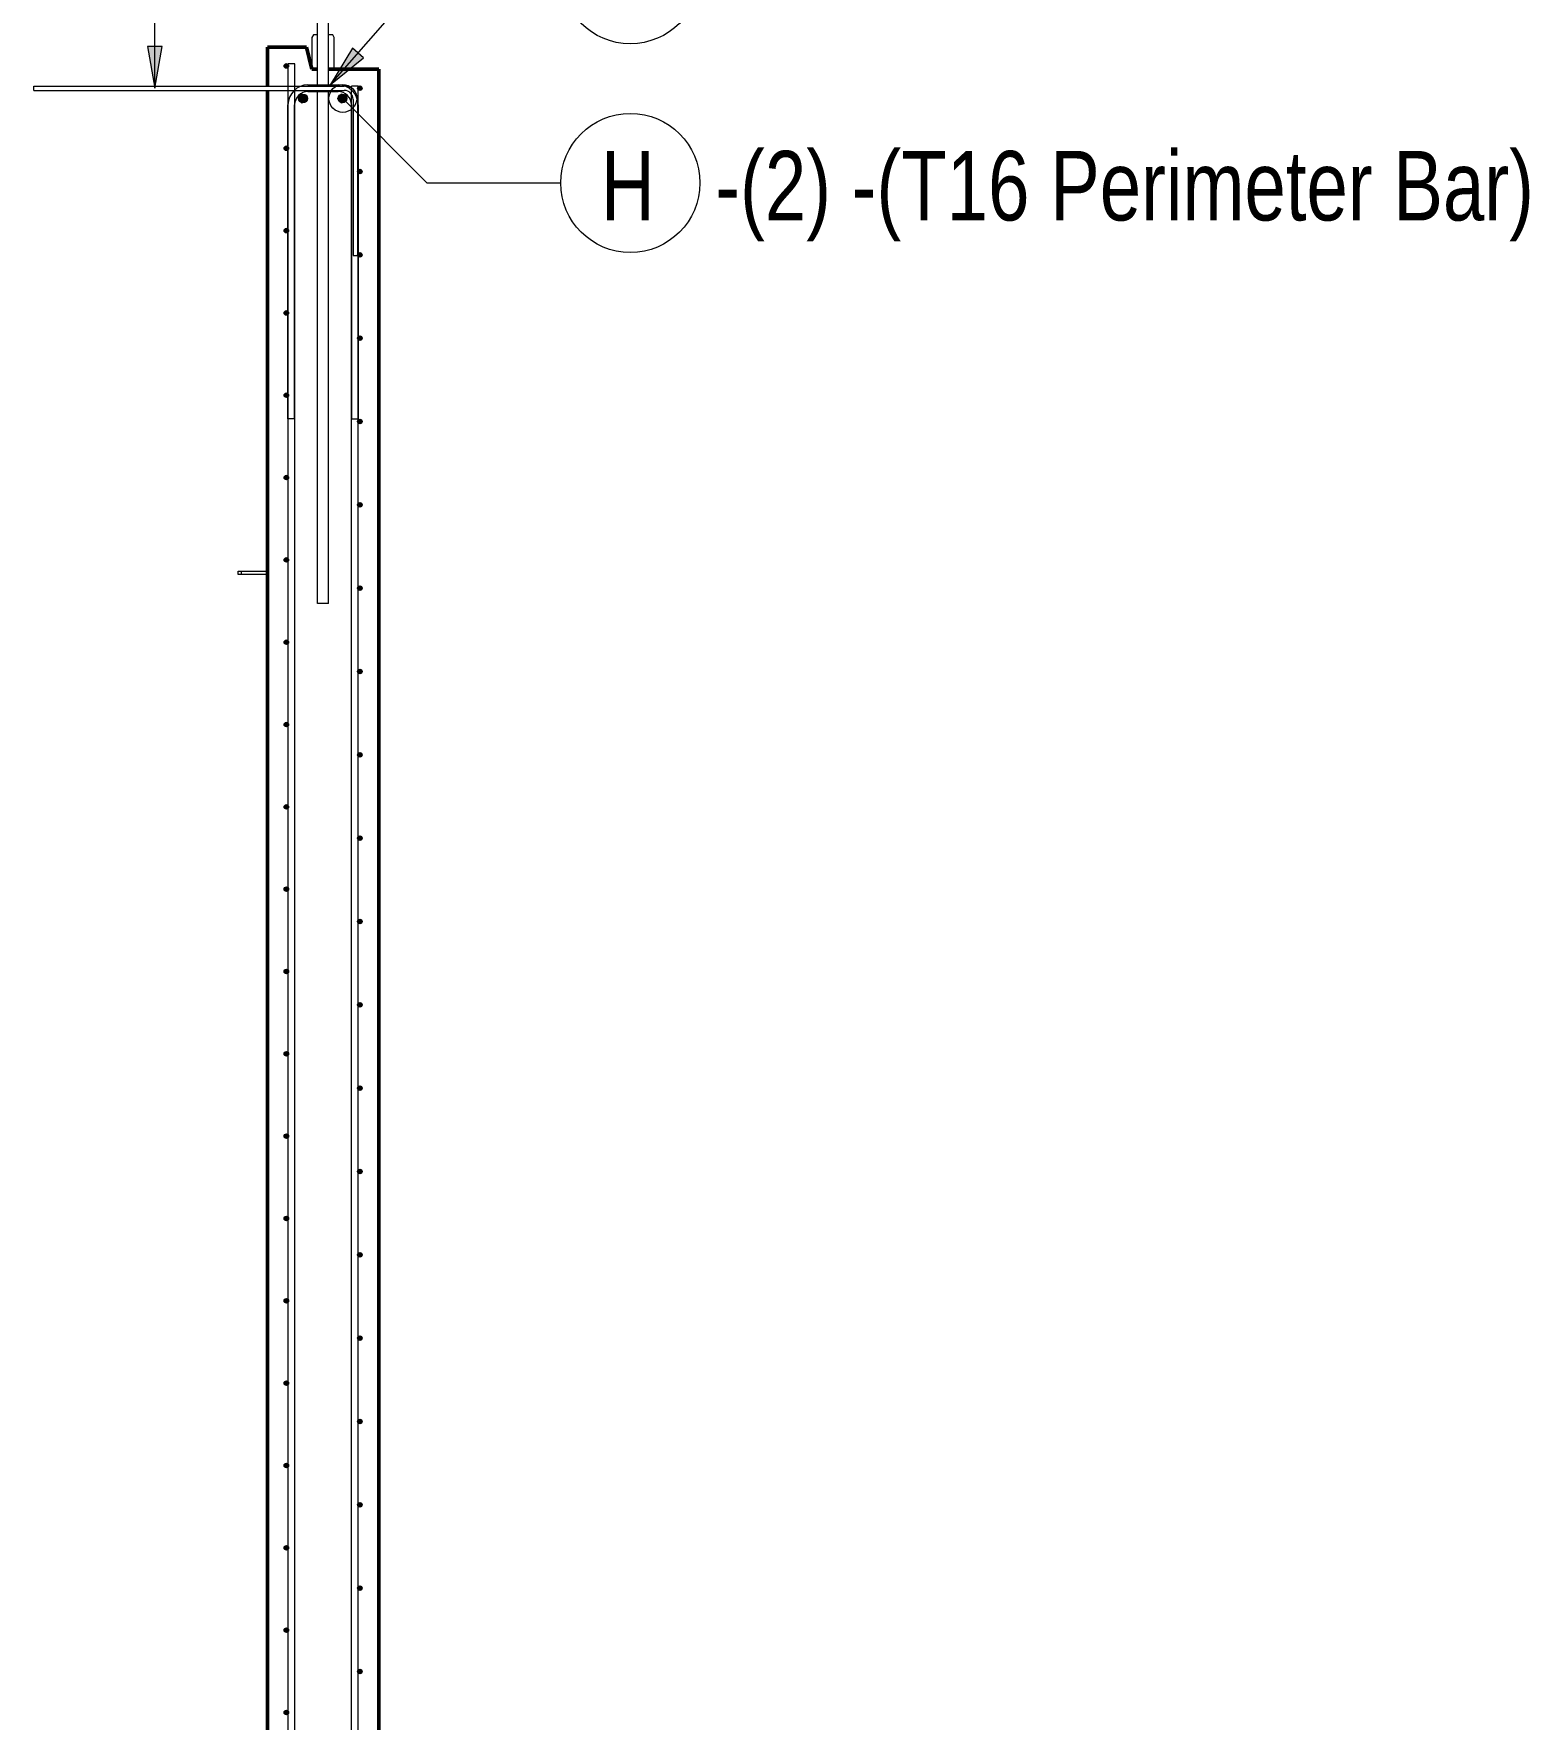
# Model space of a CAD drawing. Header units: millimetres. Extents: x -22025 to -1429, y -2879 to 29261.
# Drawn here: x -14018 to -11331, y 4694 to 7724 of the extents above; entities that cross this region are included whole.
import ezdxf

# ---------------------------------------------------------------- set-up
doc = ezdxf.new("R2010")
doc.units = ezdxf.units.MM
for name, color, linetype, lineweight in [('A-GENM', 13, 'Continuous', 18), ('A-WALL', 113, 'Continuous', 25), ('S-RBAR', 171, 'Continuous', 18), ('S-RBAR-IDEN', 171, 'Continuous', 9)]:
    doc.layers.add(name, color=color, linetype=linetype, lineweight=lineweight)
doc.styles.add('Nirmala UI Semilight', font='NirmalaS.ttf', dxfattribs={"width": 0.8, "height": 125})

# ---------------------------------------------------------------- blocks, each defined once
blk = doc.blocks.new('RR spread anchor face based - RR-SA-5_0-240-2134540-Elevation Right Copy 1')
at = {"layer": 'A-GENM'}
for p, q in [((2593.7, 7722.1), (2591.2, 7717.1)), ((2591.2, 7717.1), (2591.2, 7660.2)), ((2601.2, 7722.1), (2593.7, 7722.1)), ((2628.7, 7722.1), (2621.2, 7722.1)), ((2631.2, 7717.1), (2628.7, 7722.1)), ((2631.2, 7660), (2631.2, 7717.1))]:
    blk.add_line(p, q, dxfattribs=at)
blk = doc.blocks.new('RR spread anchor face based - RR-SA-1_4-160-2134593-Elevation Right Copy 1')
at = {"layer": 'A-GENM'}
for p, q in [((2458.8, -447), (2463.8, -447)), ((2458.8, -453), (2458.8, -447)), ((2463.8, -453), (2458.8, -453)), ((2463.8, -447), (2511.2, -447)), ((2463.8, -447), (2463.8, -453)), ((2511.2, -453), (2463.8, -453))]:
    blk.add_line(p, q, dxfattribs=at)
blk = doc.blocks.new('M_Rebar Tag_rfa Dimension - ARROW-793927-Elevation Right Copy 1')
at = {"layer": 'S-RBAR-IDEN'}
blk.add_circle((3132.6, -1663.2), 125, dxfattribs=at)
blk = doc.blocks.new('M_Rebar Tag_rfa MARK - DOT 1 MM-794228-Elevation Right Copy 1')
at = {"layer": 'S-RBAR-IDEN'}
blk.add_circle((3163.4, 7455.7), 125, dxfattribs=at)

msp = doc.modelspace()

# ---------------------------------------------------------------- hatches: boundary and pattern name
at = {"layer": 'S-RBAR'}
for points in [[(-13564.3, 7662), (-13560.3, 7666), (-13564.3, 7670), (-13568.3, 7666)], [(-13536.8, 7600), (-13527.9, 7602.9), (-13527.9, 7612.3), (-13536.8, 7615.2), (-13542.4, 7607.6), (-13539.5, 7603.7)], [(-13466, 7600), (-13457.1, 7602.9), (-13457.1, 7612.3), (-13466, 7615.2), (-13471.5, 7607.6)], [(-13432.3, 7622), (-13428.3, 7626), (-13432.3, 7630), (-13436.3, 7626)], [(-13564.3, 7514), (-13560.3, 7518), (-13564.3, 7522), (-13568.3, 7518)], [(-13432.3, 7472.2), (-13428.3, 7476.2), (-13432.3, 7480.2), (-13436.3, 7476.2)], [(-13564.3, 7366), (-13560.3, 7370), (-13564.3, 7374), (-13568.3, 7370)], [(-13432.3, 7322.4), (-13428.3, 7326.4), (-13432.3, 7330.4), (-13436.3, 7326.4)], [(-13564.3, 7218), (-13560.3, 7222), (-13564.3, 7226), (-13568.3, 7222)], [(-13432.3, 7172.7), (-13428.3, 7176.7), (-13432.3, 7180.7), (-13436.3, 7176.7)], [(-13564.3, 7070.1), (-13560.3, 7074.1), (-13564.3, 7078.1), (-13568.3, 7074.1)], [(-13432.3, 7022.9), (-13428.3, 7026.9), (-13432.3, 7030.9), (-13436.3, 7026.9)], [(-13564.3, 6922.1), (-13560.3, 6926.1), (-13564.3, 6930.1), (-13568.3, 6926.1)], [(-13432.3, 6873.1), (-13428.3, 6877.1), (-13432.3, 6881.1), (-13436.3, 6877.1)], [(-13564.3, 6774.1), (-13560.3, 6778.1), (-13564.3, 6782.1), (-13568.3, 6778.1)], [(-13432.3, 6723.3), (-13428.3, 6727.3), (-13432.3, 6731.3), (-13436.3, 6727.3)], [(-13564.3, 6626.1), (-13560.3, 6630.1), (-13564.3, 6634.1), (-13568.3, 6630.1)], [(-13432.3, 6573.5), (-13428.3, 6577.5), (-13432.3, 6581.5), (-13436.3, 6577.5)], [(-13564.3, 6478.1), (-13560.3, 6482.1), (-13564.3, 6486.1), (-13568.3, 6482.1)], [(-13432.3, 6423.7), (-13428.3, 6427.7), (-13432.3, 6431.7), (-13436.3, 6427.7)], [(-13564.3, 6330.1), (-13560.3, 6334.1), (-13564.3, 6338.1), (-13568.3, 6334.1)], [(-13432.3, 6274), (-13428.3, 6278), (-13432.3, 6282), (-13436.3, 6278)], [(-13564.3, 6182.2), (-13560.3, 6186.2), (-13564.3, 6190.2), (-13568.3, 6186.2)], [(-13432.3, 6124.2), (-13428.3, 6128.2), (-13432.3, 6132.2), (-13436.3, 6128.2)], [(-13564.3, 6034.2), (-13560.3, 6038.2), (-13564.3, 6042.2), (-13568.3, 6038.2)], [(-13432.3, 5974.4), (-13428.3, 5978.4), (-13432.3, 5982.4), (-13436.3, 5978.4)], [(-13564.3, 5886.2), (-13560.3, 5890.2), (-13564.3, 5894.2), (-13568.3, 5890.2)], [(-13432.3, 5824.6), (-13428.3, 5828.6), (-13432.3, 5832.6), (-13436.3, 5828.6)], [(-13564.3, 5738.2), (-13560.3, 5742.2), (-13564.3, 5746.2), (-13568.3, 5742.2)], [(-13432.3, 5674.8), (-13428.3, 5678.8), (-13432.3, 5682.8), (-13436.3, 5678.8)], [(-13564.3, 5590.2), (-13560.3, 5594.2), (-13564.3, 5598.2), (-13568.3, 5594.2)], [(-13432.3, 5525), (-13428.3, 5529), (-13432.3, 5533), (-13436.3, 5529)], [(-13564.3, 5442.2), (-13560.3, 5446.2), (-13564.3, 5450.2), (-13568.3, 5446.2)], [(-13432.3, 5375.3), (-13428.3, 5379.3), (-13432.3, 5383.3), (-13436.3, 5379.3)], [(-13564.3, 5294.3), (-13560.3, 5298.3), (-13564.3, 5302.3), (-13568.3, 5298.3)], [(-13432.3, 5225.5), (-13428.3, 5229.5), (-13432.3, 5233.5), (-13436.3, 5229.5)], [(-13564.3, 5146.3), (-13560.3, 5150.3), (-13564.3, 5154.3), (-13568.3, 5150.3)], [(-13432.3, 5075.7), (-13428.3, 5079.7), (-13432.3, 5083.7), (-13436.3, 5079.7)], [(-13564.3, 4998.3), (-13560.3, 5002.3), (-13564.3, 5006.3), (-13568.3, 5002.3)], [(-13432.3, 4925.9), (-13428.3, 4929.9), (-13432.3, 4933.9), (-13436.3, 4929.9)], [(-13564.3, 4850.3), (-13560.3, 4854.3), (-13564.3, 4858.3), (-13568.3, 4854.3)], [(-13432.3, 4776.1), (-13428.3, 4780.1), (-13432.3, 4784.1), (-13436.3, 4780.1)], [(-13564.3, 4702.3), (-13560.3, 4706.3), (-13564.3, 4710.3), (-13568.3, 4706.3)]]:
    msp.add_hatch(color=256, dxfattribs=at).paths.add_polyline_path(points)
h = msp.add_hatch(color=256, dxfattribs=at)
edge = h.paths.add_edge_path()
edge.add_arc((-13564.3, 7666), 4, 0, 360)
h = msp.add_hatch(color=256, dxfattribs=at)
edge = h.paths.add_edge_path()
edge.add_arc((-13534.4, 7607.6), 8, 0, 360)
h = msp.add_hatch(color=256, dxfattribs=at)
edge = h.paths.add_edge_path()
edge.add_arc((-13463.5, 7607.6), 8, 0, 360)
h = msp.add_hatch(color=256, dxfattribs=at)
edge = h.paths.add_edge_path()
edge.add_arc((-13432.3, 7626), 4, 0, 360)
h = msp.add_hatch(color=256, dxfattribs=at)
edge = h.paths.add_edge_path()
edge.add_arc((-13564.3, 7518), 4, 0, 360)
h = msp.add_hatch(color=256, dxfattribs=at)
edge = h.paths.add_edge_path()
edge.add_arc((-13432.3, 7476.2), 4, 0, 360)
h = msp.add_hatch(color=256, dxfattribs=at)
edge = h.paths.add_edge_path()
edge.add_arc((-13564.3, 7370), 4, 0, 360)
h = msp.add_hatch(color=256, dxfattribs=at)
edge = h.paths.add_edge_path()
edge.add_arc((-13432.3, 7326.4), 4, 0, 360)
h = msp.add_hatch(color=256, dxfattribs=at)
edge = h.paths.add_edge_path()
edge.add_arc((-13564.3, 7222), 4, 0, 360)
h = msp.add_hatch(color=256, dxfattribs=at)
edge = h.paths.add_edge_path()
edge.add_arc((-13432.3, 7176.7), 4, 0, 360)
h = msp.add_hatch(color=256, dxfattribs=at)
edge = h.paths.add_edge_path()
edge.add_arc((-13564.3, 7074.1), 4, 0, 360)
h = msp.add_hatch(color=256, dxfattribs=at)
edge = h.paths.add_edge_path()
edge.add_arc((-13432.3, 7026.9), 4, 0, 360)
h = msp.add_hatch(color=256, dxfattribs=at)
edge = h.paths.add_edge_path()
edge.add_arc((-13564.3, 6926.1), 4, 0, 360)
h = msp.add_hatch(color=256, dxfattribs=at)
edge = h.paths.add_edge_path()
edge.add_arc((-13432.3, 6877.1), 4, 0, 360)
h = msp.add_hatch(color=256, dxfattribs=at)
edge = h.paths.add_edge_path()
edge.add_arc((-13564.3, 6778.1), 4, 0, 360)
h = msp.add_hatch(color=256, dxfattribs=at)
edge = h.paths.add_edge_path()
edge.add_arc((-13432.3, 6727.3), 4, 0, 360)
h = msp.add_hatch(color=256, dxfattribs=at)
edge = h.paths.add_edge_path()
edge.add_arc((-13564.3, 6630.1), 4, 0, 360)
h = msp.add_hatch(color=256, dxfattribs=at)
edge = h.paths.add_edge_path()
edge.add_arc((-13432.3, 6577.5), 4, 0, 360)
h = msp.add_hatch(color=256, dxfattribs=at)
edge = h.paths.add_edge_path()
edge.add_arc((-13564.3, 6482.1), 4, 0, 360)
h = msp.add_hatch(color=256, dxfattribs=at)
edge = h.paths.add_edge_path()
edge.add_arc((-13432.3, 6427.7), 4, 0, 360)
h = msp.add_hatch(color=256, dxfattribs=at)
edge = h.paths.add_edge_path()
edge.add_arc((-13564.3, 6334.1), 4, 0, 360)
h = msp.add_hatch(color=256, dxfattribs=at)
edge = h.paths.add_edge_path()
edge.add_arc((-13432.3, 6278), 4, 0, 360)
h = msp.add_hatch(color=256, dxfattribs=at)
edge = h.paths.add_edge_path()
edge.add_arc((-13564.3, 6186.2), 4, 0, 360)
h = msp.add_hatch(color=256, dxfattribs=at)
edge = h.paths.add_edge_path()
edge.add_arc((-13432.3, 6128.2), 4, 0, 360)
h = msp.add_hatch(color=256, dxfattribs=at)
edge = h.paths.add_edge_path()
edge.add_arc((-13564.3, 6038.2), 4, 0, 360)
h = msp.add_hatch(color=256, dxfattribs=at)
edge = h.paths.add_edge_path()
edge.add_arc((-13432.3, 5978.4), 4, 0, 360)
h = msp.add_hatch(color=256, dxfattribs=at)
edge = h.paths.add_edge_path()
edge.add_arc((-13564.3, 5890.2), 4, 0, 360)
h = msp.add_hatch(color=256, dxfattribs=at)
edge = h.paths.add_edge_path()
edge.add_arc((-13432.3, 5828.6), 4, 0, 360)
h = msp.add_hatch(color=256, dxfattribs=at)
edge = h.paths.add_edge_path()
edge.add_arc((-13564.3, 5742.2), 4, 0, 360)
h = msp.add_hatch(color=256, dxfattribs=at)
edge = h.paths.add_edge_path()
edge.add_arc((-13432.3, 5678.8), 4, 0, 360)
h = msp.add_hatch(color=256, dxfattribs=at)
edge = h.paths.add_edge_path()
edge.add_arc((-13564.3, 5594.2), 4, 0, 360)
h = msp.add_hatch(color=256, dxfattribs=at)
edge = h.paths.add_edge_path()
edge.add_arc((-13432.3, 5529), 4, 0, 360)
h = msp.add_hatch(color=256, dxfattribs=at)
edge = h.paths.add_edge_path()
edge.add_arc((-13564.3, 5446.2), 4, 0, 360)
h = msp.add_hatch(color=256, dxfattribs=at)
edge = h.paths.add_edge_path()
edge.add_arc((-13432.3, 5379.3), 4, 0, 360)
h = msp.add_hatch(color=256, dxfattribs=at)
edge = h.paths.add_edge_path()
edge.add_arc((-13564.3, 5298.3), 4, 0, 360)
h = msp.add_hatch(color=256, dxfattribs=at)
edge = h.paths.add_edge_path()
edge.add_arc((-13432.3, 5229.5), 4, 0, 360)
h = msp.add_hatch(color=256, dxfattribs=at)
edge = h.paths.add_edge_path()
edge.add_arc((-13564.3, 5150.3), 4, 0, 360)
h = msp.add_hatch(color=256, dxfattribs=at)
edge = h.paths.add_edge_path()
edge.add_arc((-13432.3, 5079.7), 4, 0, 360)
h = msp.add_hatch(color=256, dxfattribs=at)
edge = h.paths.add_edge_path()
edge.add_arc((-13564.3, 5002.3), 4, 0, 360)
h = msp.add_hatch(color=256, dxfattribs=at)
edge = h.paths.add_edge_path()
edge.add_arc((-13432.3, 4929.9), 4, 0, 360)
h = msp.add_hatch(color=256, dxfattribs=at)
edge = h.paths.add_edge_path()
edge.add_arc((-13564.3, 4854.3), 4, 0, 360)
h = msp.add_hatch(color=256, dxfattribs=at)
edge = h.paths.add_edge_path()
edge.add_arc((-13432.3, 4780.1), 4, 0, 360)
h = msp.add_hatch(color=256, dxfattribs=at)
edge = h.paths.add_edge_path()
edge.add_arc((-13564.3, 4706.3), 4, 0, 360)
at = {"layer": 'S-RBAR-IDEN'}
for points in [[(-13800.5, 7626), (-13787.3, 7701), (-13813.7, 7701)], [(-13485, 7633), (-13425.7, 7680.8), (-13445.6, 7698.2)]]:
    msp.add_hatch(color=256, dxfattribs=at).paths.add_polyline_path(points)

# ---------------------------------------------------------------- linework, layer by layer
at = {"layer": 'A-WALL', "lineweight": 50}
for p, q in [((-13528.3, 7700), (-13598.3, 7700)), ((-13598.3, 7700), (-13598.3, 7630)), ((-13518.3, 7660), (-13528.3, 7700)), ((-13508.3, 7660), (-13518.3, 7660)), ((-13398.3, 7660), (-13488.3, 7660)), ((-13398.3, 3690), (-13398.3, 7660)), ((-13598.3, 7622), (-13598.3, 3235))]:
    msp.add_line(p, q, dxfattribs=at)
at = {"layer": 'S-RBAR'}
for p, q in [((-13508.3, 7632), (-13508.3, 8380)), ((-13488.3, 7632), (-13488.3, 8380)), ((-13564.3, 7670), (-13568.3, 7666)), ((-13568.3, 7666), (-13564.3, 7662)), ((-13560.3, 7666), (-13564.3, 7670)), ((-13564.3, 7662), (-13560.3, 7666)), ((-13549.2, 7670), (-13561.2, 7670)), ((-13561.2, -1365), (-13561.2, 7670)), ((-13549.2, -1365), (-13549.2, 7670)), ((-14018.3, 7630), (-13460.3, 7630)), ((-14018.3, 7622), (-14018.3, 7630)), ((-14018.3, 7622), (-13460.3, 7622)), ((-13536.8, 7615.2), (-13542.4, 7607.6)), ((-13542.4, 7607.6), (-13539.5, 7603.7)), ((-13527.9, 7612.3), (-13536.8, 7615.2)), ((-13527.9, 7602.9), (-13527.9, 7612.3)), ((-13525.4, 7632), (-13471.3, 7632)), ((-13525.4, 7620), (-13471.3, 7620)), ((-13508.3, 6700), (-13508.3, 7620)), ((-13488.3, 6700), (-13488.3, 7620)), ((-13466, 7615.2), (-13471.5, 7607.6)), ((-13471.5, 7607.6), (-13466, 7600)), ((-13457.1, 7612.3), (-13466, 7615.2)), ((-13457.1, 7602.9), (-13457.1, 7612.3)), ((-13435.4, 7629.6), (-13447.4, 7629.6)), ((-13447.4, -1365), (-13447.4, 7629.6)), ((-13444.3, 7606), (-13444.3, 7325.6)), ((-13432.3, 7630), (-13436.3, 7626)), ((-13436.3, 7626), (-13432.3, 7622)), ((-13436.3, 7606), (-13436.3, 7325.6)), ((-13435.4, -1365), (-13435.4, 7629.6)), ((-13428.3, 7626), (-13432.3, 7630)), ((-13432.3, 7622), (-13428.3, 7626)), ((-13561.4, 7032), (-13561.4, 7596)), ((-13549.4, 7032), (-13549.4, 7596)), ((-13539.5, 7603.7), (-13536.8, 7600)), ((-13536.8, 7600), (-13527.9, 7602.9)), ((-13466, 7600), (-13457.1, 7602.9)), ((-13447.3, 7596), (-13447.3, 7032)), ((-13435.3, 7596), (-13435.3, 7032)), ((-13564.3, 7522), (-13568.3, 7518)), ((-13568.3, 7518), (-13564.3, 7514)), ((-13560.3, 7518), (-13564.3, 7522)), ((-13564.3, 7514), (-13560.3, 7518)), ((-13432.3, 7480.2), (-13436.3, 7476.2)), ((-13436.3, 7476.2), (-13432.3, 7472.2)), ((-13428.3, 7476.2), (-13432.3, 7480.2)), ((-13432.3, 7472.2), (-13428.3, 7476.2)), ((-13564.3, 7374), (-13568.3, 7370)), ((-13568.3, 7370), (-13564.3, 7366)), ((-13560.3, 7370), (-13564.3, 7374)), ((-13564.3, 7366), (-13560.3, 7370)), ((-13444.3, 7325.6), (-13436.3, 7325.6)), ((-13432.3, 7330.4), (-13436.3, 7326.4)), ((-13436.3, 7326.4), (-13432.3, 7322.4)), ((-13428.3, 7326.4), (-13432.3, 7330.4)), ((-13432.3, 7322.4), (-13428.3, 7326.4)), ((-13564.3, 7226), (-13568.3, 7222)), ((-13568.3, 7222), (-13564.3, 7218)), ((-13560.3, 7222), (-13564.3, 7226)), ((-13564.3, 7218), (-13560.3, 7222)), ((-13432.3, 7180.7), (-13436.3, 7176.7)), ((-13436.3, 7176.7), (-13432.3, 7172.7)), ((-13428.3, 7176.7), (-13432.3, 7180.7)), ((-13432.3, 7172.7), (-13428.3, 7176.7)), ((-13564.3, 7078.1), (-13568.3, 7074.1)), ((-13568.3, 7074.1), (-13564.3, 7070.1)), ((-13560.3, 7074.1), (-13564.3, 7078.1)), ((-13564.3, 7070.1), (-13560.3, 7074.1)), ((-13549.4, 7032), (-13561.4, 7032)), ((-13447.3, 7032), (-13435.3, 7032)), ((-13432.3, 7030.9), (-13436.3, 7026.9)), ((-13428.3, 7026.9), (-13432.3, 7030.9)), ((-13436.3, 7026.9), (-13432.3, 7022.9)), ((-13432.3, 7022.9), (-13428.3, 7026.9)), ((-13564.3, 6930.1), (-13568.3, 6926.1)), ((-13568.3, 6926.1), (-13564.3, 6922.1)), ((-13560.3, 6926.1), (-13564.3, 6930.1)), ((-13564.3, 6922.1), (-13560.3, 6926.1)), ((-13432.3, 6881.1), (-13436.3, 6877.1)), ((-13428.3, 6877.1), (-13432.3, 6881.1)), ((-13436.3, 6877.1), (-13432.3, 6873.1)), ((-13432.3, 6873.1), (-13428.3, 6877.1)), ((-13564.3, 6782.1), (-13568.3, 6778.1)), ((-13568.3, 6778.1), (-13564.3, 6774.1)), ((-13560.3, 6778.1), (-13564.3, 6782.1)), ((-13564.3, 6774.1), (-13560.3, 6778.1)), ((-13432.3, 6731.3), (-13436.3, 6727.3)), ((-13436.3, 6727.3), (-13432.3, 6723.3)), ((-13428.3, 6727.3), (-13432.3, 6731.3)), ((-13432.3, 6723.3), (-13428.3, 6727.3)), ((-13488.3, 6700), (-13508.3, 6700)), ((-13564.3, 6634.1), (-13568.3, 6630.1)), ((-13568.3, 6630.1), (-13564.3, 6626.1)), ((-13560.3, 6630.1), (-13564.3, 6634.1)), ((-13564.3, 6626.1), (-13560.3, 6630.1)), ((-13432.3, 6581.5), (-13436.3, 6577.5)), ((-13436.3, 6577.5), (-13432.3, 6573.5)), ((-13428.3, 6577.5), (-13432.3, 6581.5)), ((-13432.3, 6573.5), (-13428.3, 6577.5)), ((-13564.3, 6486.1), (-13568.3, 6482.1)), ((-13560.3, 6482.1), (-13564.3, 6486.1)), ((-13568.3, 6482.1), (-13564.3, 6478.1)), ((-13564.3, 6478.1), (-13560.3, 6482.1)), ((-13432.3, 6431.7), (-13436.3, 6427.7)), ((-13436.3, 6427.7), (-13432.3, 6423.7)), ((-13428.3, 6427.7), (-13432.3, 6431.7)), ((-13432.3, 6423.7), (-13428.3, 6427.7)), ((-13564.3, 6338.1), (-13568.3, 6334.1)), ((-13568.3, 6334.1), (-13564.3, 6330.1)), ((-13560.3, 6334.1), (-13564.3, 6338.1)), ((-13564.3, 6330.1), (-13560.3, 6334.1)), ((-13432.3, 6282), (-13436.3, 6278)), ((-13436.3, 6278), (-13432.3, 6274)), ((-13428.3, 6278), (-13432.3, 6282)), ((-13432.3, 6274), (-13428.3, 6278)), ((-13564.3, 6190.2), (-13568.3, 6186.2)), ((-13568.3, 6186.2), (-13564.3, 6182.2)), ((-13560.3, 6186.2), (-13564.3, 6190.2)), ((-13564.3, 6182.2), (-13560.3, 6186.2)), ((-13432.3, 6132.2), (-13436.3, 6128.2)), ((-13436.3, 6128.2), (-13432.3, 6124.2)), ((-13428.3, 6128.2), (-13432.3, 6132.2)), ((-13432.3, 6124.2), (-13428.3, 6128.2)), ((-13564.3, 6042.2), (-13568.3, 6038.2)), ((-13568.3, 6038.2), (-13564.3, 6034.2)), ((-13560.3, 6038.2), (-13564.3, 6042.2)), ((-13564.3, 6034.2), (-13560.3, 6038.2)), ((-13432.3, 5982.4), (-13436.3, 5978.4)), ((-13436.3, 5978.4), (-13432.3, 5974.4)), ((-13428.3, 5978.4), (-13432.3, 5982.4)), ((-13432.3, 5974.4), (-13428.3, 5978.4)), ((-13564.3, 5894.2), (-13568.3, 5890.2)), ((-13568.3, 5890.2), (-13564.3, 5886.2)), ((-13560.3, 5890.2), (-13564.3, 5894.2)), ((-13564.3, 5886.2), (-13560.3, 5890.2)), ((-13432.3, 5832.6), (-13436.3, 5828.6)), ((-13436.3, 5828.6), (-13432.3, 5824.6)), ((-13428.3, 5828.6), (-13432.3, 5832.6)), ((-13432.3, 5824.6), (-13428.3, 5828.6)), ((-13564.3, 5746.2), (-13568.3, 5742.2)), ((-13568.3, 5742.2), (-13564.3, 5738.2)), ((-13560.3, 5742.2), (-13564.3, 5746.2)), ((-13564.3, 5738.2), (-13560.3, 5742.2)), ((-13432.3, 5682.8), (-13436.3, 5678.8)), ((-13436.3, 5678.8), (-13432.3, 5674.8)), ((-13428.3, 5678.8), (-13432.3, 5682.8)), ((-13432.3, 5674.8), (-13428.3, 5678.8)), ((-13564.3, 5598.2), (-13568.3, 5594.2)), ((-13568.3, 5594.2), (-13564.3, 5590.2)), ((-13560.3, 5594.2), (-13564.3, 5598.2)), ((-13564.3, 5590.2), (-13560.3, 5594.2)), ((-13432.3, 5533), (-13436.3, 5529)), ((-13436.3, 5529), (-13432.3, 5525)), ((-13428.3, 5529), (-13432.3, 5533)), ((-13432.3, 5525), (-13428.3, 5529)), ((-13564.3, 5450.2), (-13568.3, 5446.2)), ((-13568.3, 5446.2), (-13564.3, 5442.2)), ((-13560.3, 5446.2), (-13564.3, 5450.2)), ((-13564.3, 5442.2), (-13560.3, 5446.2)), ((-13432.3, 5383.3), (-13436.3, 5379.3)), ((-13436.3, 5379.3), (-13432.3, 5375.3)), ((-13428.3, 5379.3), (-13432.3, 5383.3)), ((-13432.3, 5375.3), (-13428.3, 5379.3)), ((-13564.3, 5302.3), (-13568.3, 5298.3)), ((-13568.3, 5298.3), (-13564.3, 5294.3)), ((-13560.3, 5298.3), (-13564.3, 5302.3)), ((-13564.3, 5294.3), (-13560.3, 5298.3)), ((-13432.3, 5233.5), (-13436.3, 5229.5)), ((-13436.3, 5229.5), (-13432.3, 5225.5)), ((-13428.3, 5229.5), (-13432.3, 5233.5)), ((-13432.3, 5225.5), (-13428.3, 5229.5)), ((-13564.3, 5154.3), (-13568.3, 5150.3)), ((-13560.3, 5150.3), (-13564.3, 5154.3)), ((-13568.3, 5150.3), (-13564.3, 5146.3)), ((-13564.3, 5146.3), (-13560.3, 5150.3)), ((-13432.3, 5083.7), (-13436.3, 5079.7)), ((-13436.3, 5079.7), (-13432.3, 5075.7)), ((-13428.3, 5079.7), (-13432.3, 5083.7)), ((-13432.3, 5075.7), (-13428.3, 5079.7)), ((-13564.3, 5006.3), (-13568.3, 5002.3)), ((-13568.3, 5002.3), (-13564.3, 4998.3)), ((-13560.3, 5002.3), (-13564.3, 5006.3)), ((-13564.3, 4998.3), (-13560.3, 5002.3)), ((-13432.3, 4933.9), (-13436.3, 4929.9)), ((-13436.3, 4929.9), (-13432.3, 4925.9)), ((-13428.3, 4929.9), (-13432.3, 4933.9)), ((-13432.3, 4925.9), (-13428.3, 4929.9)), ((-13564.3, 4858.3), (-13568.3, 4854.3)), ((-13568.3, 4854.3), (-13564.3, 4850.3)), ((-13560.3, 4854.3), (-13564.3, 4858.3)), ((-13564.3, 4850.3), (-13560.3, 4854.3)), ((-13432.3, 4784.1), (-13436.3, 4780.1)), ((-13436.3, 4780.1), (-13432.3, 4776.1)), ((-13428.3, 4780.1), (-13432.3, 4784.1)), ((-13432.3, 4776.1), (-13428.3, 4780.1)), ((-13564.3, 4710.3), (-13568.3, 4706.3)), ((-13568.3, 4706.3), (-13564.3, 4702.3)), ((-13560.3, 4706.3), (-13564.3, 4710.3)), ((-13564.3, 4702.3), (-13560.3, 4706.3))]:
    msp.add_line(p, q, dxfattribs=at)
for centre, radius in [((-13564.3, 7666), 4), ((-13534.4, 7607.6), 8), ((-13463.5, 7607.6), 8), ((-13432.3, 7626), 4), ((-13564.3, 7518), 4), ((-13432.3, 7476.2), 4), ((-13564.3, 7370), 4), ((-13432.3, 7326.4), 4), ((-13564.3, 7222), 4), ((-13432.3, 7176.7), 4), ((-13564.3, 7074.1), 4), ((-13432.3, 7026.9), 4), ((-13564.3, 6926.1), 4), ((-13432.3, 6877.1), 4), ((-13564.3, 6778.1), 4), ((-13432.3, 6727.3), 4), ((-13564.3, 6630.1), 4), ((-13432.3, 6577.5), 4), ((-13564.3, 6482.1), 4), ((-13432.3, 6427.7), 4), ((-13564.3, 6334.1), 4), ((-13432.3, 6278), 4), ((-13564.3, 6186.2), 4), ((-13432.3, 6128.2), 4), ((-13564.3, 6038.2), 4), ((-13432.3, 5978.4), 4), ((-13564.3, 5890.2), 4), ((-13432.3, 5828.6), 4), ((-13564.3, 5742.2), 4), ((-13432.3, 5678.8), 4), ((-13564.3, 5594.2), 4), ((-13432.3, 5529), 4), ((-13564.3, 5446.2), 4), ((-13432.3, 5379.3), 4), ((-13564.3, 5298.3), 4), ((-13432.3, 5229.5), 4), ((-13564.3, 5150.3), 4), ((-13432.3, 5079.7), 4), ((-13564.3, 5002.3), 4), ((-13432.3, 4929.9), 4), ((-13564.3, 4854.3), 4), ((-13432.3, 4780.1), 4), ((-13564.3, 4706.3), 4)]:
    msp.add_circle(centre, radius, dxfattribs=at)
for centre, radius, start, end in [((-13525.4, 7596), 36, 90, 180), ((-13525.4, 7596), 24, 90, 180), ((-13471.3, 7596), 36, 0, 90), ((-13471.3, 7596), 24, 0, 90), ((-13460.3, 7606), 24, 0, 90), ((-13460.3, 7606), 16, 0, 90)]:
    msp.add_arc(centre, radius, start, end, dxfattribs=at)
at = {"layer": 'S-RBAR-IDEN'}
for p, q in [((-13800.5, 7626), (-13800.5, 7872.3)), ((-13485, 7633), (-13312, 7830.9)), ((-13787.3, 7701), (-13813.7, 7701)), ((-13813.7, 7701), (-13800.5, 7626)), ((-13800.5, 7626), (-13787.3, 7701)), ((-13445.6, 7698.2), (-13485, 7633)), ((-13425.7, 7680.8), (-13445.6, 7698.2)), ((-13485, 7633), (-13425.7, 7680.8)), ((-13462.8, 7607.6), (-13312, 7455.7)), ((-13312, 7455.7), (-13071.2, 7455.7))]:
    msp.add_line(p, q, dxfattribs=at)
msp.add_circle((-13462.8, 7607.6), 25, dxfattribs=at)

# ---------------------------------------------------------------- block references
at = {"layer": 'A-GENM'}
for name, p in [('RR spread anchor face based - RR-SA-5_0-240-2134540-Elevation Right Copy 1', (-16109.5, 0)), ('RR spread anchor face based - RR-SA-1_4-160-2134593-Elevation Right Copy 1', (-16109.5, 7205))]:
    msp.add_blockref(name, p, dxfattribs=at)
at = {"layer": 'S-RBAR-IDEN'}
for name, p in [('M_Rebar Tag_rfa Dimension - ARROW-793927-Elevation Right Copy 1', (-16078.8, 9494.1)), ('M_Rebar Tag_rfa MARK - DOT 1 MM-794228-Elevation Right Copy 1', (-16109.5, 0))]:
    msp.add_blockref(name, p, dxfattribs=at)

# ---------------------------------------------------------------- texts
at = {"layer": 'S-RBAR-IDEN', "char_height": 125, "attachment_point": 1, "style": 'Nirmala UI Semilight'}
for s, insert, width in [('-(2) -(T16 Perimeter Bar)', (-12793.4, 7513.3), 1747.679), ('H', (-12999.1, 7513.3), 118.65)]:
    msp.add_mtext(s, dxfattribs=dict(at, insert=insert, width=width))

doc.saveas('drawing.dxf')
